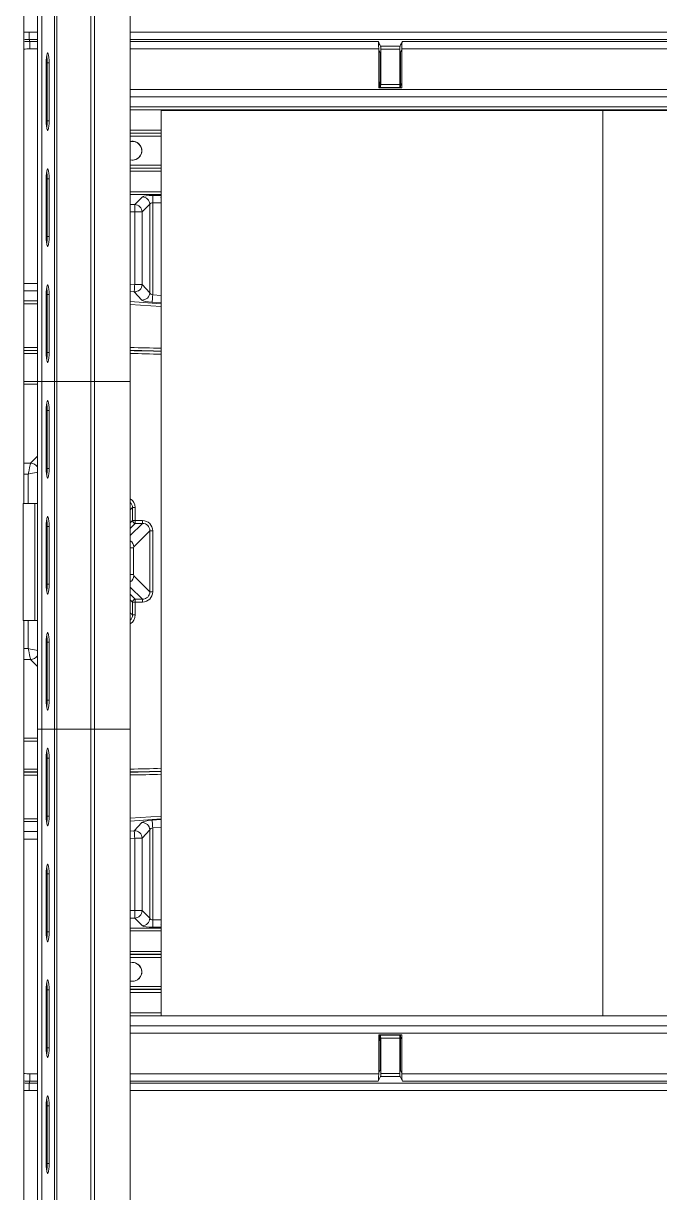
# Model space of a CAD drawing. Header units: inches. Extents: x 1518 to 2565, y 62 to 679.
# Drawn here: x 2186.42 to 2197.41, y 593.08 to 613.26 of the extents above; entities that cross this region are included whole.
import ezdxf

# ---------------------------------------------------------------- set-up
doc = ezdxf.new("R2010")
doc.units = ezdxf.units.IN
doc.header["$LTSCALE"] = 50
doc.header["$MEASUREMENT"] = 0
for name, color, linetype, lineweight in [('E2-ECOFEET', 254, 'Continuous', 5), ('ECOFEET', 254, 'Continuous', 5), ('TEXT', 1, 'Continuous', 20)]:
    doc.layers.add(name, color=color, linetype=linetype, lineweight=lineweight)

# ---------------------------------------------------------------- blocks, each defined once
blk = doc.blocks.new('Z1')
at = {"layer": 'ECOFEET', "linetype": 'Continuous'}
for p, q in [((57.47164748438445, 134.4975594957341), (57.47164748438445, 204.497559383095)), ((57.51098302997707, 204.497559383095), (57.51098302997707, 134.4975594957341)), ((58.1625110768, 204.497559383095), (58.1625110768, 134.4975594957341)), ((58.78173763011, 134.4975594957341), (58.78173763011, 204.497559383095)), ((56.94137969008079, 138.3925587670365), (56.94137969008079, 202.2475638285687)), ((57.03466565243434, 146.4015597930393), (57.04767307550355, 146.368031007034)), ((63.0711413052195, 146.2221591988236), (63.0920240506457, 146.1800745649889)), ((63.09563904888637, 146.1308326805029), (63.09563904888637, 145.7093902957076)), ((63.44664470070711, 146.1308326805029), (63.44664470070711, 145.7093902957076)), ((63.47114127105306, 146.2221591988236), (63.45025969894414, 146.1800745649889)), ((58.78291798980717, 144.8342204590772), (59.31672686320235, 144.8342204590772)), ((59.31672686320235, 144.7842276499323), (58.78291798980717, 144.7842276499323)), ((58.78291798980717, 144.7815806405106), (59.31672686320235, 144.7815806405106)), ((59.31672686320235, 144.7315878313639), (58.78291798980717, 144.7315878313639)), ((58.78291798980717, 144.2298575207296), (59.31672686320235, 144.2298575207296)), ((59.31672686320235, 144.1798647115829), (58.78291798980717, 144.1798647115829)), ((58.78291798980717, 144.177217702163), (59.31672686320235, 144.177217702163)), ((59.31672686320235, 144.1272248930163), (58.78291798980717, 144.1272248930163)), ((58.78291798980717, 143.772675815464), (59.31672686320235, 143.772675815464)), ((59.31672686320235, 143.7234386242562), (58.78291798980717, 143.7234386242562)), ((56.94137969008079, 142.188173159775), (57.18030514332713, 142.188173159775)), ((58.98690198003533, 142.1726806454117), (59.11995174969707, 142.0302443175151)), ((57.18030514332713, 142.0601498920441), (56.94137969008079, 142.0601498920441)), ((56.94137969008079, 141.8880051073411), (57.18030514332713, 141.8880051073411)), ((57.32990576179509, 141.8880051073411), (57.3484418676635, 141.8880051073411)), ((57.34666546151857, 142.0601498920441), (57.33168216794002, 142.0601498920441)), ((58.78291798980717, 141.8769993678143), (59.31672686320235, 141.8405842151515)), ((58.98321306264916, 141.902516726368), (58.85016329298378, 142.0449530542646)), ((57.18030514332713, 141.8387679161333), (56.94137969008079, 141.8387679161333)), ((57.3484418676635, 141.8387679161333), (57.32990576179509, 141.8387679161333)), ((59.31672686320235, 141.7912296919658), (58.78291798980717, 141.8276448446286)), ((56.94137969008079, 141.0832109910589), (57.18030514332713, 141.0832109910589)), ((57.32990576179509, 141.0832109910589), (57.3484418676635, 141.0832109910589)), ((57.18030514332713, 141.0332181819122), (56.94137969008079, 141.0332181819122)), ((56.94137969008079, 141.0305711724923), (57.18030514332713, 141.0305711724923)), ((57.18030514332713, 140.9805783633456), (56.94137969008079, 140.9805783633456)), ((57.3484418676635, 141.0332181819122), (57.32990576179509, 141.0332181819122)), ((57.32990576179509, 141.0305711724923), (57.3484418676635, 141.0305711724923)), ((57.3483151491273, 140.9805783633456), (57.33003248033128, 140.9805783633456)), ((56.94137969008079, 140.4985973712319), (57.18030514332713, 140.4985973712319)), ((57.51098302997707, 140.4975601565475), (57.51098302997707, 70.49755968252612)), ((58.1625110768, 140.4975601565475), (58.1625110768, 70.49755968252612)), ((58.78173763011, 70.49755968252612), (58.78173763011, 140.4975601565475)), ((57.18030514332713, 140.449355486744), (56.94137969008079, 140.449355486744)), ((57.32990576179509, 139.3570229321303), (57.3484418676635, 139.3755566913605)), ((57.3484418676635, 139.0801147709972), (57.32990576179509, 139.061581011767)), ((56.94137969008079, 72.51755933398454), (56.94137969008079, 136.3725573555985)), ((57.18030514332713, 136.3725573555985), (57.13653327565044, 136.3725573555985)), ((57.32990576179509, 135.7266025777226), (57.3484418676635, 135.7080641252142)), ((57.3484418676635, 135.4126222048508), (57.32990576179509, 135.431155964081)), ((57.47164748438445, 134.4975594957341), (57.25662490167451, 134.4975594957341)), ((57.51098302997707, 134.4975594957341), (57.47164748438445, 134.4975594957341)), ((58.10113823911888, 134.4975594957341), (57.51098302997707, 134.4975594957341)), ((56.94137969008079, 134.3388234094655), (57.18030514332713, 134.3388234094655)), ((57.18030514332713, 134.2895862182577), (56.94137969008079, 134.2895862182577)), ((56.94137969008079, 133.8076005328639), (57.18030514332713, 133.8076005328639)), ((57.32990576179509, 133.8076005328639), (57.3484418676635, 133.8076005328639)), ((57.18030514332713, 133.7576124169991), (56.94137969008079, 133.7576124169991)), ((56.94137969008079, 133.7549607142973), (57.18030514332713, 133.7549607142973)), ((57.18030514332713, 133.7049679051524), (56.94137969008079, 133.7049679051524)), ((57.3484418676635, 133.7576124169991), (57.32990576179509, 133.7576124169991)), ((57.32990576179509, 133.7549607142973), (57.3484418676635, 133.7549607142973)), ((57.3484418676635, 133.7049679051524), (57.32990576179509, 133.7049679051524)), ((58.78291798980717, 132.9605340515827), (59.31672686320235, 132.9969492042455)), ((56.94137969008079, 132.9494109800762), (57.18030514332713, 132.9494109800762)), ((57.18030514332713, 132.9001737888684), (56.94137969008079, 132.9001737888684)), ((57.33094062983946, 132.9494109800762), (57.34740699961912, 132.9494109800762)), ((57.34388704028243, 132.9001737888684), (57.33446058917616, 132.9001737888684)), ((59.31672686320235, 132.9475946810599), (58.78291798980717, 132.911179528397)), ((56.94137969008079, 132.7280336974454), (57.18030514332713, 132.7280336974454)), ((57.18030514332713, 132.6000057364363), (56.94137969008079, 132.6000057364363)), ((58.78291798980717, 131.0647449652333), (59.31672686320235, 131.0647449652333)), ((59.31672686320235, 131.0155030807455), (58.78291798980717, 131.0155030807455)), ((58.78291798980717, 130.6609540031932), (59.31672686320235, 130.6609540031932)), ((59.31672686320235, 130.6109658873283), (58.78291798980717, 130.6109658873283)), ((58.78291798980717, 130.6083141846266), (59.31672686320235, 130.6083141846266)), ((59.31672686320235, 130.5583213754817), (58.78291798980717, 130.5583213754817)), ((58.81920055733644, 130.1445337289242), (58.78291798980717, 130.1486262683138)), ((58.78291798980717, 130.0565910648456), (59.31672686320235, 130.0565910648456)), ((59.31672686320235, 130.0065982557007), (58.78291798980717, 130.0065982557007)), ((58.78291798980717, 130.003951246279), (59.31672686320235, 130.003951246279)), ((59.31672686320235, 129.9539584371341), (58.78291798980717, 129.9539584371341)), ((58.78291798980717, 129.5994140528601), (59.31672686320235, 129.5994140528601)), ((63.09563904888637, 128.6573462157085), (63.09563904888637, 129.0787886005037)), ((63.44664470070711, 128.6573462157085), (63.44664470070711, 129.0787886005037)), ((63.0711413052195, 128.5660196973877), (63.0920240506457, 128.6081043312224)), ((57.04767307550355, 128.4201478891773), (57.03466565243434, 128.3866191031721))]:
    blk.add_line(p, q, dxfattribs=at)
for points in [[(58.10113823911888, 204.497559383095), (57.51098302997707, 204.497559383095), (57.47164748438445, 204.497559383095), (57.25662490167451, 204.497559383095), (57.18030514332713, 204.497559383095), (57.18030514332713, 134.4975594957341), (57.25662490167451, 134.4975594957341), (57.25662490167451, 204.497559383095)], [(57.18030514332713, 146.5274006859818), (57.03466565243434, 146.5274006859818), (56.94137969008079, 146.521914242694)], [(57.18030514332713, 146.4015597930393), (57.03466565243434, 146.4015597930393), (57.03466565243434, 146.5274006859818), (57.03466565243434, 146.5295830607702)], [(75.2442652269201, 146.5295830607702), (75.2442652269201, 146.5274006859818), (75.2442652269201, 146.4015597930393), (58.78291798980717, 146.4015597930393)], [(57.18030514332713, 146.2400077393031), (57.04767307550355, 146.2400077393031), (57.04767307550355, 146.368031007034), (57.18030514332713, 146.368031007034)], [(58.78291798980717, 145.5381747802694), (68.45114160832964, 145.5381747802694), (68.45114160832964, 145.5560186274688), (68.45114160832964, 146.2102758161018), (68.8511415741632, 146.2102758161018), (68.8511415741632, 145.5560186274688), (68.8511415741632, 145.5381747802694), (74.69977694356203, 145.5381747802694), (74.69977694356203, 145.4101468192603)], [(57.3484418676635, 145.99755763344), (57.38166089724837, 145.99755763344), (57.38166089724837, 144.9975606521566), (57.3484418676635, 144.9975606521566)], [(74.52763655880699, 145.175173107029), (74.52763655880699, 145.1887648433494), (58.78291798980717, 145.1887648433494)], [(66.94172731187791, 145.175173107029), (59.31672686320235, 145.175173107029), (59.31672686320235, 129.550172168374), (58.78291798980717, 129.550172168374)], [(59.31672686320235, 129.550172168374), (66.94172731187791, 129.550172168374), (74.56672717389665, 129.550172168374), (74.56672717389665, 145.175173107029), (66.94172731187791, 145.175173107029), (66.94172731187791, 129.550172168374)], [(57.3484418676635, 143.997558977595), (57.38166089724837, 143.997558977595), (57.38166089724837, 142.9975573030333), (57.3484418676635, 142.9975573030333)], [(59.16919128754671, 143.5825463851888), (59.16919128754671, 143.7105743461998), (59.31672686320235, 143.7105743461998)], [(59.11995174969707, 143.5563203414877), (58.98690198003533, 143.4232705718241), (58.98690198003533, 142.1726806454117), (58.85887636566258, 142.1726806454117), (58.85887636566258, 143.4232705718241)], [(59.31672686320235, 143.5825463851888), (59.16919128754671, 143.5825463851888), (59.16919128754671, 141.9918626809031), (59.31672686320235, 141.9818002904776)], [(59.31672686320235, 143.668578884668), (59.30895009970482, 143.6763556481637), (59.31672686320235, 143.6763556481637)], [(57.3484418676635, 141.9975603217499), (57.38166089724837, 141.9975603217499), (57.38166089724837, 140.9975586471883), (57.3484418676635, 140.9975586471883)], [(57.47164748438445, 140.4975601565475), (57.47164748438445, 70.49755968252612), (57.25662490167451, 70.49755968252612), (57.18030514332713, 70.49755968252612), (57.13653327565044, 70.49755968252612)], [(57.25662490167451, 140.4975601565475), (57.18030514332713, 140.4975601565475), (57.18030514332713, 70.49755968252612)], [(57.25662490167451, 70.49755968252612), (57.25662490167451, 140.4975601565475), (57.47164748438445, 140.4975601565475), (57.51098302997707, 140.4975601565475), (58.10113823911888, 140.4975601565475)], [(58.10113823911888, 70.49755968252612), (58.1625110768, 70.49755968252612), (58.78173763011, 70.49755968252612), (58.78291798980717, 70.49755968252612), (58.78291798980717, 140.4975601565475), (58.78173763011, 140.4975601565475), (58.1625110768, 140.4975601565475), (58.10113823911888, 140.4975601565475), (58.10113823911888, 70.49755968252612), (57.51098302997707, 70.49755968252612), (57.47164748438445, 70.49755968252612)], [(57.13653327565044, 138.3925587670365), (57.13653327565044, 136.3725573555985), (56.9307095200129, 136.3725573555985), (56.9307095200129, 138.3925587670365), (57.13653327565044, 138.3925587670365), (57.18030514332713, 138.3925587670365)], [(58.78291798980717, 138.0602276728205), (58.81995969523268, 138.0972717248842), (58.86920040639961, 138.0972717248842), (58.86920040639961, 138.3200053651799), (58.81995969523268, 138.3200053651799), (58.78291798980717, 138.2829613131144)], [(58.78291798980717, 137.8390146549573), (58.99193552188444, 138.0480298403963), (58.99193552188444, 138.0972717248842), (58.86920040639961, 138.0972717248842), (58.86920040639961, 138.0480298403963), (58.78291798980717, 137.9617485971248)], [(58.78291798980717, 137.1644778072659), (58.84043647201543, 137.1644778072659), (58.84043647201543, 137.6237010889454), (58.78291798980717, 137.6237010889454)], [(58.78291798980717, 136.7279512233908), (58.81995969523268, 136.6909071713271), (58.86920040639961, 136.6909071713271), (58.99193552188444, 136.6909071713271), (58.99193552188444, 136.7401490558132), (58.78291798980717, 136.9491642412522)], [(58.78291798980717, 136.8264302990865), (58.86920040639961, 136.7401490558132), (58.86920040639961, 136.6909071713271), (58.86920040639961, 136.4681735310314), (58.81995969523268, 136.4681735310314), (58.78291798980717, 136.5052175830951)], [(57.3484418676635, 133.9975610050915), (57.38166089724837, 133.9975610050915), (57.38166089724837, 132.9975593305298), (57.3484418676635, 132.9975593305298)], [(59.31672686320235, 132.8063786057319), (59.16919128754671, 132.7963162153083), (59.16919128754671, 131.2056325110207), (59.31672686320235, 131.2056325110207)], [(57.3484418676635, 131.9975576559682), (57.38166089724837, 131.9975576559682), (57.38166089724837, 130.9975606746848), (57.3484418676635, 130.9975606746848)], [(59.31672686320235, 131.0776045500115), (59.16919128754671, 131.0776045500115), (59.16919128754671, 131.2056325110207)], [(59.31672686320235, 131.1118232480476), (59.30895009970482, 131.1118232480476), (59.31672686320235, 131.1196000115433)], [(57.3484418676635, 129.9975590001231), (57.38166089724837, 129.9975590001231), (57.38166089724837, 128.9975573255615), (57.3484418676635, 128.9975573255615)], [(58.78291798980717, 128.5481711569082), (63.0711413052195, 128.5481711569082), (63.0711413052195, 128.5660196973877), (63.0711413052195, 129.2202768860188), (63.47114127105306, 129.2202768860188), (63.47114127105306, 128.5660196973877), (63.45025969894414, 128.6081043312224)], [(63.47114127105306, 128.5660196973877), (63.47114127105306, 128.5481711569082), (73.83114191143977, 128.5481711569082), (73.83114191143977, 128.5660196973877)], [(57.03466565243434, 128.2585958354412), (57.03466565243434, 128.2607782102295), (57.03466565243434, 128.3866191031721), (57.18030514332713, 128.3866191031721)], [(57.18030514332713, 128.4201478891773), (57.04767307550355, 128.4201478891773), (57.04767307550355, 128.5481711569082), (57.18030514332713, 128.5481711569082)], [(58.78291798980717, 128.3866191031721), (75.2442652269201, 128.3866191031721), (75.2442652269201, 128.2607782102295), (75.2442652269201, 128.2585958354412)], [(73.82174332668001, 128.4201478891773), (63.48054073580352, 128.4201478891773), (63.43932318528459, 128.5032189295343), (63.10295939098796, 128.5032189295343), (63.06174301378996, 128.4201478891773)], [(56.94137969008079, 128.2686394527482), (57.03466565243434, 128.2607782102295), (57.18030514332713, 128.2607782102295)], [(57.3484418676635, 127.9975603442781), (57.38166089724837, 127.9975603442781), (57.38166089724837, 126.9975586697165), (57.3484418676635, 126.9975586697165)]]:
    blk.add_lwpolyline(points, dxfattribs=at)
for points in [[(58.10113823911888, 134.4975594957341), (58.10113823911888, 204.497559383095), (58.1625110768, 204.497559383095), (58.78173763011, 204.497559383095), (58.78291798980717, 204.497559383095), (58.78291798980717, 134.4975594957341), (58.78173763011, 134.4975594957341), (58.1625110768, 134.4975594957341)], [(63.43570936036485, 146.2357227754692), (63.10657438922499, 146.2357227754692), (63.10657438922499, 145.6241087208873), (63.43570936036485, 145.6241087208873)], [(63.44664470070711, 145.5727877137524), (63.09563904888637, 145.5727877137524), (63.10227651887544, 145.5741159117424), (63.4400072307144, 145.5741159117424)], [(63.10227651887544, 129.2140629844689), (63.4400072307144, 129.2140629844689), (63.44664470070711, 129.2153911824589), (63.09563904888637, 129.2153911824589)], [(63.10657438922499, 128.5524561207421), (63.43570936036485, 128.5524561207421), (63.43570936036485, 129.1640748686023), (63.10657438922499, 129.1640748686023)]]:
    blk.add_lwpolyline(points, close=True, dxfattribs=at)
at = {"layer": 'ECOFEET', "linetype": 'Continuous', "flags": 128}
for points in [[(57.38166089724837, 145.99755763344), (57.38061194936745, 146.0459828873609), (57.37755193138219, 146.0904798666616), (57.37272958709218, 146.1274535195389), (57.36653211201701, 146.1539001473575), (57.35946638030873, 146.1676843081223), (57.35210027873472, 146.1676843081223), (57.34503220038823, 146.1539001473575), (57.33883707195491, 146.1274535195389), (57.33401238102306, 146.0904798666616), (57.3309523630378, 146.0459828873609), (57.32990576179509, 145.99755763344), (57.32990576179509, 144.9975606521566), (57.3309523630378, 144.9491353982357), (57.33401238102306, 144.9046384189369), (57.33883707195491, 144.8676647660595), (57.34503220038823, 144.8412181382391), (57.35210027873472, 144.8274339774744), (57.35946638030873, 144.8274339774744), (57.36653211201701, 144.8412181382391), (57.37272958709218, 144.8676647660595), (57.37755193138219, 144.9046384189369), (57.38061194936745, 144.9491353982357), (57.38166089724837, 144.9975606521566)], [(57.38166089724837, 143.997558977595), (57.38061194936745, 144.0459842315158), (57.37755193138219, 144.0904812108165), (57.37272958709218, 144.1274548636939), (57.36653211201701, 144.1539014915124), (57.35946638030873, 144.1676856522772), (57.35210027873472, 144.1676856522772), (57.34503220038823, 144.1539014915124), (57.33883707195491, 144.1274548636939), (57.33401238102306, 144.0904812108165), (57.3309523630378, 144.0459842315158), (57.32990576179509, 143.997558977595), (57.32990576179509, 142.9975573030333), (57.3309523630378, 142.9491367423925), (57.33401238102306, 142.9046350698118), (57.33883707195491, 142.8676661102145), (57.34503220038823, 142.8412147891158), (57.35210027873472, 142.8274353216293), (57.35946638030873, 142.8274353216293), (57.36653211201701, 142.8412147891158), (57.37272958709218, 142.8676661102145), (57.37755193138219, 142.9046350698118), (57.38061194936745, 142.9491367423925), (57.38166089724837, 142.9975573030333)], [(57.38166089724837, 141.9975603217499), (57.38061194936745, 142.0459808823925), (57.37755193138219, 142.0904825549715), (57.37272958709218, 142.1274562078488), (57.36653211201701, 142.1539028356674), (57.35946638030873, 142.1676869964322), (57.35210027873472, 142.1676869964322), (57.34503220038823, 142.1539028356674), (57.33883707195491, 142.1274562078488), (57.33401238102306, 142.0904825549715), (57.3309523630378, 142.0459808823925), (57.32990576179509, 141.9975603217499), (57.32990576179509, 140.9975586471883), (57.3309523630378, 140.9491380865475), (57.33401238102306, 140.9046364139667), (57.33883707195491, 140.8676627610894), (57.34503220038823, 140.8412161332708), (57.35210027873472, 140.827431972506), (57.35946638030873, 140.827431972506), (57.36653211201701, 140.8412161332708), (57.37272958709218, 140.8676627610894), (57.37755193138219, 140.9046364139667), (57.38061194936745, 140.9491380865475), (57.38166089724837, 140.9975586471883)], [(58.78291798980717, 142.0495430812407), (58.85016329298378, 142.0449530542646), (58.85056222170897, 142.0508055733226), (58.85121341418562, 142.0603610896032), (58.85209809730077, 142.073328619801), (58.85318928469496, 142.0893139284708), (58.85445295009777, 142.1078336078644), (58.8558503739514, 142.1283197712055), (58.85734049007078, 142.1501575989332), (58.85887636566258, 142.1726806454117), (58.78291798980717, 142.1778620255573)], [(59.31672686320235, 141.8534766528846), (59.16047821486791, 141.864135089756), (59.16087714358946, 141.869987608814), (59.16152950938704, 141.8795431250946), (59.16241419250218, 141.8925106552924), (59.16350420657545, 141.9084959639622), (59.16476787197826, 141.9270156433558), (59.16616529583553, 141.947506499977), (59.16765541195491, 141.9693443277047), (59.16919128754671, 141.9918626809031)], [(56.94137969008079, 138.9007000969432), (57.02130623342964, 138.9007000969432), (57.0292331818564, 138.9383495820148), (57.03684333394267, 138.9745019110451), (57.04383866646822, 139.0077303271883), (57.04994227595671, 139.036716019009), (57.05490776526131, 139.0603044398467), (57.0585427099395, 139.0775663204367), (57.06069927169301, 139.0878164420265), (56.94137969008079, 139.0878164420265)], [(57.18030514332713, 138.9341725636004), (57.15732215549724, 138.929333792832), (57.12833881031474, 138.9232325299799), (57.09511039417339, 138.9162395440981), (57.05895571850124, 138.9086270453718), (57.02130623342964, 138.9007000969432), (57.02130623342964, 138.3925587670365)], [(57.32990576179509, 138.9975599913432), (57.3309523630378, 138.9491347374224), (57.33401238102306, 138.9046377581217), (57.33883707195491, 138.8676641052443), (57.34503220038823, 138.8412174774257), (57.35210027873472, 138.827433316661), (57.35946638030873, 138.827433316661), (57.36653211201701, 138.8412174774257), (57.37272958709218, 138.8676641052443), (57.37755193138219, 138.9046377581217), (57.38061194936745, 138.9491347374224), (57.38166089724837, 138.9975599913432), (57.3484418676635, 138.9975599913432)], [(57.32990576179509, 136.9975613354982), (57.3309523630378, 136.9491360815773), (57.33401238102306, 136.9046391022785), (57.33883707195491, 136.8676654494011), (57.34503220038823, 136.8412141283025), (57.35210027873472, 136.8274346608159), (57.35946638030873, 136.8274346608159), (57.36653211201701, 136.8412141283025), (57.37272958709218, 136.8676654494011), (57.37755193138219, 136.9046391022785), (57.38061194936745, 136.9491360815773), (57.38166089724837, 136.9975613354982), (57.3484418676635, 136.9975613354982)], [(57.02130623342964, 136.3725573555985), (57.02130623342964, 135.8874787992663), (57.05895571850124, 135.8795518508396), (57.09511039417339, 135.8719393521133), (57.12833881031474, 135.8649463662296), (57.15732215549724, 135.8588451033793), (57.18030514332713, 135.8540063326109)], [(56.94137969008079, 135.7003624541849), (57.06069927169301, 135.7003624541849), (57.0585427099395, 135.7106125757746), (57.05490776526131, 135.7278744563628), (57.04994227595671, 135.7514628772005), (57.04383866646822, 135.7804485690231), (57.03684333394267, 135.8136769851644), (57.0292331818564, 135.8498293141965), (57.02130623342964, 135.8874787992663), (56.94137969008079, 135.8874787992663)], [(57.32990576179509, 134.9975579863749), (57.3309523630378, 134.9491374257323), (57.33401238102306, 134.9046357531533), (57.33883707195491, 134.8676667935561), (57.34503220038823, 134.8412154724574), (57.35210027873472, 134.8274360049709), (57.35946638030873, 134.8274360049709), (57.36653211201701, 134.8412154724574), (57.37272958709218, 134.8676667935561), (57.37755193138219, 134.9046357531533), (57.38061194936745, 134.9491374257323), (57.38166089724837, 134.9975579863749), (57.3484418676635, 134.9975579863749)], [(57.38166089724837, 133.9975610050915), (57.38061194936745, 134.0459815657341), (57.37755193138219, 134.090483238313), (57.37272958709218, 134.1274521979103), (57.36653211201701, 134.153903519009), (57.35946638030873, 134.1676829864955), (57.35210027873472, 134.1676829864955), (57.34503220038823, 134.153903519009), (57.33883707195491, 134.1274521979103), (57.33401238102306, 134.090483238313), (57.3309523630378, 134.0459815657341), (57.32990576179509, 133.9975610050915), (57.32990576179509, 132.9975593305298), (57.3309523630378, 132.949138769889), (57.33401238102306, 132.9046370973083), (57.33883707195491, 132.8676634444309), (57.34503220038823, 132.8412168166124), (57.35210027873472, 132.8274326558476), (57.35946638030873, 132.8274326558476), (57.36653211201701, 132.8412168166124), (57.37272958709218, 132.8676634444309), (57.37755193138219, 132.9046370973083), (57.38061194936745, 132.949138769889), (57.38166089724837, 132.9975593305298)], [(59.31672686320235, 132.9347022433267), (59.16047821486791, 132.9240438064535), (59.16087714358946, 132.9181912873955), (59.16152950938704, 132.9086357711149), (59.16241419250218, 132.8956682409171), (59.16350420657545, 132.8796829322473), (59.16476787197826, 132.8611632528555), (59.16616529583553, 132.8406770895126), (59.16765541195491, 132.8188392617867), (59.16919128754671, 132.7963162153083)], [(57.38166089724837, 131.9975576559682), (57.38061194936745, 132.0459829098891), (57.37755193138219, 132.0904798891897), (57.37272958709218, 132.1274535420653), (57.36653211201701, 132.1539001698857), (57.35946638030873, 132.1676843306504), (57.35210027873472, 132.1676843306504), (57.34503220038823, 132.1539001698857), (57.33883707195491, 132.1274535420653), (57.33401238102306, 132.0904798891897), (57.3309523630378, 132.0459829098891), (57.32990576179509, 131.9975576559682), (57.32990576179509, 130.9975606746848), (57.3309523630378, 130.9491354207639), (57.33401238102306, 130.9046384414632), (57.33883707195491, 130.8676647885859), (57.34503220038823, 130.8412181607673), (57.35210027873472, 130.8274340000025), (57.35946638030873, 130.8274340000025), (57.36653211201701, 130.8412181607673), (57.37272958709218, 130.8676647885859), (57.37755193138219, 130.9046384414632), (57.38061194936745, 130.9491354207639), (57.38166089724837, 130.9975606746848)], [(57.38166089724837, 129.9975590001231), (57.38061194936745, 130.045984254044), (57.37755193138219, 130.0904812333447), (57.37272958709218, 130.127454886222), (57.36653211201701, 130.1539015140406), (57.35946638030873, 130.1676856748054), (57.35210027873472, 130.1676856748054), (57.34503220038823, 130.1539015140406), (57.33883707195491, 130.127454886222), (57.33401238102306, 130.0904812333447), (57.3309523630378, 130.045984254044), (57.32990576179509, 129.9975590001231), (57.32990576179509, 128.9975573255615), (57.3309523630378, 128.9491367649189), (57.33401238102306, 128.90463509234), (57.33883707195491, 128.8676661327409), (57.34503220038823, 128.8412148116422), (57.35210027873472, 128.8274353441575), (57.35946638030873, 128.8274353441575), (57.36653211201701, 128.8412148116422), (57.37272958709218, 128.8676661327409), (57.37755193138219, 128.90463509234), (57.38061194936745, 128.9491367649189), (57.38166089724837, 128.9975573255615)], [(57.38166089724837, 127.9975603442781), (57.38061194936745, 128.0459809049189), (57.37755193138219, 128.0904825774996), (57.37272958709218, 128.127456230377), (57.36653211201701, 128.1539028581956), (57.35946638030873, 128.1676870189604), (57.35210027873472, 128.1676870189604), (57.34503220038823, 128.1539028581956), (57.33883707195491, 128.127456230377), (57.33401238102306, 128.0904825774996), (57.3309523630378, 128.0459809049189), (57.32990576179509, 127.9975603442781), (57.32990576179509, 126.9975586697165), (57.3309523630378, 126.9491381090738), (57.33401238102306, 126.9046364364949), (57.33883707195491, 126.8676627836176), (57.34503220038823, 126.841216155799), (57.35210027873472, 126.8274319950342), (57.35946638030873, 126.8274319950342), (57.36653211201701, 126.841216155799), (57.37272958709218, 126.8676627836176), (57.37755193138219, 126.9046364364949), (57.38061194936745, 126.9491381090738), (57.38166089724837, 126.9975586697165)]]:
    blk.add_lwpolyline(points, dxfattribs=at)
at = {"layer": 'ECOFEET', "linetype": 'Continuous'}
for points in [[(57.33917498805113, 146.1293636841393, -0.04422825983164182), (57.3484418676635, 145.99755763344), (57.3484418676635, 144.9975606521566, -0.04422825983195328), (57.33917498804931, 144.8657546014578)], [(58.78291798980717, 145.2380067278373), (74.52763655880699, 145.2380067278373), (74.52763655880699, 145.1887648433494), (74.57687697664733, 145.1887648433494), (74.74901736139873, 145.3609049347724), (74.74901736139873, 141.100172501785), (74.87704238911101, 141.100172501785), (74.87704238911101, 140.9721492340541, -0.3939404110429895), (74.74901736139918, 141.1001725017846), (74.61596759173335, 140.9671227321196), (74.61596759173335, 143.5825463851888), (74.56672717389665, 143.5825463851888)], [(58.78291827614385, 144.3233501123162, 0.2027672558550578), (58.90684379368395, 144.3450719114882, 0.5444653215145865), (58.90684379368395, 144.6163717195449, 0.2027672558549183), (58.78291827614385, 144.6380935187168)], [(57.33917498804931, 144.1293650282938, -0.04422825983195328), (57.3484418676635, 143.997558977595), (57.3484418676635, 142.9975573030333, -0.04423016960695591), (57.33917498804931, 142.8657559456134)], [(58.78291798980717, 143.551293839555), (58.85887636566258, 143.551293839555), (58.99192613532796, 143.6843436092186, -0.3939344371730728), (59.11995174970025, 143.556320341489), (59.11995174969707, 142.0302443175151)], [(58.85887636566258, 143.4232705718241), (58.98690198003442, 143.4232705718235, 0.3939344371732041), (58.85887636566258, 143.551293839555), (58.85887636566258, 143.4232705718241), (58.78291798980717, 143.4232705718241)], [(57.33917498805022, 142.1293616791695, -0.04427981981886867), (57.3484418676635, 141.9975603217499), (57.3484418676635, 140.9975586471883, -0.04427981981855719), (57.3391749880484, 140.8657572897683)], [(57.18030514332895, 139.0232556945053, 0.2345152786796098), (57.06069927169301, 139.0878164420265), (57.18030514332713, 139.2074199670224)], [(58.99193552188444, 138.0480298403963), (58.86920040639961, 138.0480298403963, -0.3939081575146527), (58.81995969523132, 138.0972717248837), (58.81995969523268, 138.3200053651799)], [(58.78291798980854, 137.0380737208301, 0.2448791172472337), (58.84335099834789, 137.1447848080945), (59.11995996293626, 136.8681723235441), (59.16920067410319, 136.8681723235441), (59.16920067410319, 137.9200065726654), (59.11995996293626, 137.9200065726654), (59.11995996293626, 136.8681723235441)], [(59.11995996293626, 137.9200065726654), (58.84335099834789, 137.6433940881168, 0.2448791172472187), (58.78291798980854, 137.7501051753812)], [(57.32990576179645, 137.2445873885001, 0.06732427899926569), (57.34378848142251, 137.3825604079558, 0.06732427899923714), (57.32990576179691, 137.5205334274131)], [(58.99193552188444, 136.7401490558132), (58.86920040639825, 136.7401490558144, 0.3939081575149807), (58.81995969523132, 136.6909071713275), (58.81995969523268, 136.4681735310314)], [(57.18030514332713, 135.5807589291871), (57.06069927169301, 135.7003624541849, 0.2342786326791574), (57.18030514332713, 135.7649232017058)], [(57.33917498805113, 134.1293623625119, -0.04423016960663532), (57.3484418676635, 133.9975610050915), (57.3484418676635, 132.9975593305298, -0.04427981981886867), (57.33917498805022, 132.8657579731104)], [(58.78291798980717, 132.7386405082489), (58.85016329298378, 132.7432258419449), (58.98321306264916, 132.8856621698415, -0.4119387208896209), (59.11995174969752, 132.7579345786962), (58.98690198003533, 132.6154982507978), (58.85887636566258, 132.6154982507978), (58.78291798980717, 132.6103168706541)], [(59.11995174969707, 132.7579345786962), (59.11995174969979, 131.2318585547224, -0.3939344371731385), (58.99192613532796, 131.1038352869909), (58.85887636566258, 131.2368850566563), (58.78291798980717, 131.2368850566563)], [(57.33917498804976, 132.129363706667, -0.04422825983192481), (57.3484418676635, 131.9975576559682), (57.3484418676635, 130.9975606746848, -0.04422825983195328), (57.33917498804931, 130.8657546239859)], [(58.78291798980717, 131.3649083243872), (58.85887636566258, 131.3649083243872), (58.85887636566258, 131.2368850566563, 0.3939344371731385), (58.98690198003442, 131.3649083243878), (59.11995174969707, 131.2318585547218)], [(58.78291827614385, 130.1500858189105, 0.2027672558549841), (58.90684379368395, 130.1718076180824, 0.5444653215145044), (58.90684379368395, 130.4431074261391, 0.2027672558550579), (58.78291827614385, 130.4648292253111)], [(57.33917498805113, 130.1293650508223, -0.04422825983161356), (57.3484418676635, 129.9975590001231), (57.3484418676635, 128.9975573255615, -0.04423016960692743), (57.33917498804976, 128.8657559681415)], [(57.33917498805022, 128.1293617016976, -0.04427981981886867), (57.3484418676635, 127.9975603442781), (57.3484418676635, 126.9975586697165, -0.04427981981886867), (57.33917498805022, 126.865757312297)]]:
    blk.add_lwpolyline(points, format="xyb", dxfattribs=at)
at = {"layer": 'ECOFEET', "linetype": 'Continuous', "flags": 128}
for points in [[(57.33917498804976, 138.8657539406444, 0.04422825983195328), (57.3484418676635, 138.9975599913432), (57.3484418676635, 139.9975616659049), (57.38166089724837, 139.9975616659049), (57.38061194936745, 140.0459822265475), (57.37755193138219, 140.0904838991264), (57.37272958709218, 140.1274528587255), (57.36653211201701, 140.1539041798242), (57.35946638030873, 140.1676836473089), (57.35210027873472, 140.1676836473089), (57.34503220038823, 140.1539041798242), (57.33883707195491, 140.1274528587255), (57.33401238102306, 140.0904838991264), (57.3309523630378, 140.0459822265475), (57.32990576179509, 139.9975616659049), (57.3309523630378, 140.0459822265475), (57.33401238102306, 140.0904838991264), (57.33883707195491, 140.1274528587255), (57.34503220038823, 140.1539041798242), (57.35210027873472, 140.1676836473089), (57.35946638030873, 140.1676836473089), (57.36653211201701, 140.1539041798242), (57.37272958709218, 140.1274528587255), (57.37755193138219, 140.0904838991264), (57.38061194936745, 140.0459822265475), (57.38166089724837, 139.9975616659049), (57.38166089724837, 138.9975599913432), (57.38061194936745, 138.9491347374224), (57.37755193138219, 138.9046377581217), (57.37272958709218, 138.8676641052443), (57.36653211201701, 138.8412174774257), (57.35946638030873, 138.827433316661), (57.35210027873472, 138.827433316661), (57.34503220038823, 138.8412174774257), (57.33883707195491, 138.8676641052443), (57.33401238102306, 138.9046377581217), (57.3309523630378, 138.9491347374224), (57.32990576179509, 138.9975599913432), (57.32990576179509, 139.9975616659049)], [(57.33917498804931, 136.8657552847993, 0.04422825983195328), (57.3484418676635, 136.9975613354982), (57.3484418676635, 137.9975583167816), (57.38166089724837, 137.9975583167816), (57.38061194936745, 138.0459835707024), (57.37755193138219, 138.0904805500031), (57.37272958709218, 138.1274542028805), (57.36653211201701, 138.1539008306991), (57.35946638030873, 138.1676849914638), (57.35210027873472, 138.1676849914638), (57.34503220038823, 138.1539008306991), (57.33883707195491, 138.1274542028805), (57.33401238102306, 138.0904805500031), (57.3309523630378, 138.0459835707024), (57.32990576179509, 137.9975583167816), (57.3309523630378, 138.0459835707024), (57.33401238102306, 138.0904805500031), (57.33883707195491, 138.1274542028805), (57.34503220038823, 138.1539008306991), (57.35210027873472, 138.1676849914638), (57.35946638030873, 138.1676849914638), (57.36653211201701, 138.1539008306991), (57.37272958709218, 138.1274542028805), (57.37755193138219, 138.0904805500031), (57.38061194936745, 138.0459835707024), (57.38166089724837, 137.9975583167816), (57.38166089724837, 136.9975613354982), (57.38061194936745, 136.9491360815773), (57.37755193138219, 136.9046391022785), (57.37272958709218, 136.8676654494011), (57.36653211201701, 136.8412141283025), (57.35946638030873, 136.8274346608159), (57.35210027873472, 136.8274346608159), (57.34503220038823, 136.8412141283025), (57.33883707195491, 136.8676654494011), (57.33401238102306, 136.9046391022785), (57.3309523630378, 136.9491360815773), (57.32990576179509, 136.9975613354982), (57.32990576179509, 137.9975583167816)], [(57.33917498804976, 134.8657566289548, 0.04423016960692743), (57.3484418676635, 134.9975579863749), (57.3484418676635, 135.9975596609365), (57.38166089724837, 135.9975596609365), (57.38061194936745, 136.0459802215773), (57.37755193138219, 136.0904818941581), (57.37272958709218, 136.1274555470354), (57.36653211201701, 136.153902174854), (57.35946638030873, 136.1676863356188), (57.35210027873472, 136.1676863356188), (57.34503220038823, 136.153902174854), (57.33883707195491, 136.1274555470354), (57.33401238102306, 136.0904818941581), (57.3309523630378, 136.0459802215773), (57.32990576179509, 135.9975596609365), (57.3309523630378, 136.0459802215773), (57.33401238102306, 136.0904818941581), (57.33883707195491, 136.1274555470354), (57.34503220038823, 136.153902174854), (57.35210027873472, 136.1676863356188), (57.35946638030873, 136.1676863356188), (57.36653211201701, 136.153902174854), (57.37272958709218, 136.1274555470354), (57.37755193138219, 136.0904818941581), (57.38061194936745, 136.0459802215773), (57.38166089724837, 135.9975596609365), (57.38166089724837, 134.9975579863749), (57.38061194936745, 134.9491374257323), (57.37755193138219, 134.9046357531533), (57.37272958709218, 134.8676667935561), (57.36653211201701, 134.8412154724574), (57.35946638030873, 134.8274360049709), (57.35210027873472, 134.8274360049709), (57.34503220038823, 134.8412154724574), (57.33883707195491, 134.8676667935561), (57.33401238102306, 134.9046357531533), (57.3309523630378, 134.9491374257323), (57.32990576179509, 134.9975579863749), (57.32990576179509, 135.9975596609365)]]:
    blk.add_lwpolyline(points, format="xyb", dxfattribs=at)
blk.add_lwpolyline([(58.98690198003533, 131.3649083243872), (58.98690198003533, 132.6154982507985, 0.411948084811457), (58.85016329298378, 132.7432258419449), (58.85056222170897, 132.7373733228869), (58.85121341418562, 132.7278178066063), (58.85209809730077, 132.7148549696885), (58.85318928469496, 132.6988649677387), (58.85445295009777, 132.6803452883469), (58.8558503739514, 132.659859125004), (58.85734049007078, 132.6380212972763), (58.85887636566258, 132.6154982507978), (58.85887636566258, 131.3649083243872)], format="xyb", close=True, dxfattribs=at)
at = {"layer": 'ECOFEET', "linetype": 'Continuous'}
for centre, radius, start, end in [((58.81920046229425, 144.4807218155165), 0.1629224794499075, 257.1325678310728, 102.8674321689272), ((58.85417048594172, 142.1777197069659), 0.1328271119343614, 268.2712107310252, 357.8258485426774), ((58.9872202556071, 142.0352833790694), 0.1328271119343592, 268.2712107310252, 357.8258485427034), ((58.62132722591195, 122.500721815517), 18.58248855772503, 87.8553581991192, 89.5017566217797), ((58.62132722591195, 122.500721815517), 18.53249617296721, 87.84957020051397, 89.50041255002117), ((58.62132722591195, 122.500721815517), 18.52984744993924, 87.84926266590607, 89.50034113537285), ((58.62132722591195, 122.500721815517), 18.4798550651814, 87.84344166661194, 89.49898940541088), ((56.6002915334393, 140.0111860882316), 0.7482743798149184, 358.9567128616205, 9.08691855290395), ((56.60023282570546, 138.0111828196113), 0.7483330792811357, 358.9567885416658, 9.086557399378988), ((56.60112849648795, 136.011242929666), 0.7474386306483389, 358.9510344875481, 9.092596926971206), ((58.62132722591195, 152.2874575221103), 18.4798550651814, 270.5010105945891, 272.1565583333881), ((58.62132722591195, 152.2874575221103), 18.52984744993921, 270.4996588646011, 272.1507373340939), ((58.62132722591195, 152.2874575221103), 18.53249617296718, 270.4995874499789, 272.150429799486), ((58.62132722591195, 152.2874575221103), 18.58248855772501, 270.4982433782203, 272.1446418008808), ((58.81920046229425, 130.3074575221108), 0.1629224794498896, 270, 102.8674321689272)]:
    blk.add_arc(centre, radius, start, end, dxfattribs=at)
for centre, major_axis, ratio, start_param, end_param in [((57.04808835526273, 145.3821529766228), (-0.369755511449, 0.9530859722831337), 0.9781889138800457, 5.918991765014184, 6.012204769090912), ((57.05800738864855, 145.3565855644192), (-0.366450242256974, 0.944566273173848), 0.9870118789329081, 5.918991765014114, 6.02536560822628), ((63.4825153423626, 146.24000671676), (0, 0.1299999999999955), 0.08748866352579687, 0.1745329251974561, 1.570796326802986), ((57.05800738864855, 145.3565855644192), (0.3202495028621116, -0.8254787267738096), 0.9825805906154407, 2.777399111424411, 2.899691885318022), ((63.09126420871689, 146.1308348061702), (0, 0.04999999999998295), 0.08748866352678561, 4.712388980378438, 6.108652382050907), ((63.10220029165794, 146.235722260064), (0, 0.05000000000001137), 0.08748866352787275, 4.712388980384691, 6.108652382007701), ((63.44008334055252, 146.235722260064), (0, 0.05000000000001137), 0.08748866352559902, 0.1745329251745118, 1.570796326794897), ((63.45101942349356, 146.1308348061702), (0, 0.04999999999998295), 0.08748866352564874, 0.1745329251438563, 1.570796326801149), ((63.09126420871689, 145.7093923281082), (0, 0.04999999999998295), 0.08748866352678561, 3.665191429169657, 4.712388980367069), ((63.10220029165794, 145.6241065340018), (0, 0.04999999999998295), 0.08748866352564874, 3.159045946121281, 4.712388980394354), ((63.44008334055252, 145.6241065340018), (0, 0.04999999999998295), 0.08748866352564874, 1.570796326785233, 3.124139361019498), ((59.16919167431479, 143.6788344816723), (0.1800000000000637, 0), 0.1763269807084898, 1.570796326794897, 2.967059728389034), ((59.16919167431479, 143.5508094737816), (0.05000000000001137, 0), 0.634777130548938, 1.570796326794897, 2.967059728387242), ((59.42520084690113, 143.5825483303088), (0.1330424092420799, -0.128970248591969), 0.1227442151342103, 3.78032528362249, 3.88731302148208), ((59.16047798616637, 141.8959485693176), (0.1799861978903437, -0.01267271606636201), 0.1758919476312209, 3.32850938815212, 4.724772789746983), ((59.16919167431479, 142.0236766957605), (0.0487680572705358, -0.01899546653822882), 0.5807023059796672, 3.5385697450066, 4.934833146602815), ((58.6864236721558, 138.3144940378897), (-0.1311768082157982, -0.1311768082157698), 0.9702875252475008, 2.371273620688686, 3.385900496811768), ((58.6864236721558, 138.3144940378897), (0.09687196377552709, 0.09687196377558392), 0.9489214213439501, 5.512866274278557, 6.287281610480679), ((58.98642367215507, 137.9144940378901), (0.1311768082157982, 0.1311768082157698), 0.9702875252475008, 5.512866274278639, 7.053504340080443), ((58.98642367215507, 137.9144940378901), (0.09687196377564077, 0.09687196377558394), 0.9489214213428063, 5.512866274278739, 7.0535043400806), ((58.84396309164003, 137.6236999172452), (0, 0.01999999999998181), 0.1763269807101336, 0.1745329252072654, 1.570796326794897), ((58.84396309164003, 137.1644794203821), (0, 0.02000000000001023), 0.176326980709883, 1.570796326794897, 2.967059728382285), ((58.98642367215507, 136.8736852997372), (-0.09687196377552709, 0.09687196377558392), 0.9489214213432167, 2.371273620689583, 3.911911686491041), ((58.98642367215507, 136.8736852997372), (0.1311768082157982, -0.1311768082157698), 0.9702875252476092, 5.512866274278789, 7.053504340080491), ((58.6864236721558, 136.4736852997376), (0.09687196377552709, -0.09687196377558392), 0.9489214213438034, 6.279089003878662, 7.053504340080706), ((58.6864236721558, 136.4736852997376), (-0.1311768082157982, 0.1311768082157698), 0.9702875252476092, 2.897284810367859, 3.911911686490858), ((59.16047798616637, 132.8922307683097), (0.1799861978902866, 0.01267271606636201), 0.1758919476311411, 1.558412517432607, 2.954675919028771), ((59.16919167431479, 132.7645026418686), (0.04876805727053581, 0.01899546653817198), 0.580702305978996, 1.348352160577672, 2.744615562175338), ((59.16919167431479, 131.2373698638457), (0.05000000000001137, 0), 0.6347771305506433, 3.31612557878905, 4.712388980384699), ((59.16919167431479, 131.109344855955), (0.1800000000000637, 0), 0.1763269807084898, 3.316125578788864, 4.712388980384692), ((59.4252008468975, 131.2056310073185), (0.1330424092421367, 0.1289702485919975), 0.1227442151339566, 2.395872285641965, 2.502860023546643), ((63.10220029165794, 129.1640728036273), (0, 0.04999999999998295), 0.08748866352792248, 4.712388980384691, 6.265732014687666), ((63.44008334055252, 129.1640728036273), (0, 0.04999999999998295), 0.08748866352564874, 0.01745329251851344, 1.570796326794897), ((63.09126420871689, 129.0787870095191), (0, 0.05000000000001137), 0.08748866352673589, 4.712388980377869, 5.759586531599431), ((57.05800738864855, 129.4315937732081), (0.3202495028621116, 0.8254787267738096), 0.9825805906155122, 3.383493421861441, 3.505786195755166), ((63.09126420871689, 128.6573445314589), (0, 0.04999999999998295), 0.08748866352678561, 3.316125578713653, 4.712388980384691), ((63.45101942349356, 128.6573445314589), (0, 0.04999999999998295), 0.08748866352564874, 1.570796326794897, 2.967059728451069), ((57.05800738864855, 129.4315937732081), (0.3664502422569174, 0.9445662731738481), 0.9870118789329482, 3.399412352542952, 3.505786195755114), ((57.04808835526273, 129.4060263610045), (0.369755511449057, 0.9530859722831617), 0.978188913880001, 3.412573191678441, 3.505786195755282), ((63.10220029165794, 128.5524570775597), (0, 0.05000000000001137), 0.08748866352787275, 3.316125578745676, 4.712388980376164), ((63.44008334055252, 128.5524570775597), (0, 0.05000000000001137), 0.08748866352559902, 1.570796326803423, 2.967059728406005), ((63.4825153423626, 128.5481726208673), (0, 0.1300000000000239), 0.087488663526215, 1.570796326786807, 2.967059728393155)]:
    blk.add_ellipse(centre, major_axis=major_axis, ratio=ratio, start_param=start_param, end_param=end_param, dxfattribs=at)
for points, knots in [([(57.18030514332713, 146.5295830607702), (57.13175864636287, 146.5295830607702), (57.08321214939861, 146.5295830607702), (57.03466565243434, 146.5295830607702), (57.01547329457389, 146.5294880194178), (56.98428943155523, 146.5293335956339), (56.95329742021204, 146.5259918032916), (56.94137969008079, 146.5247067437685)], [0, 0, 0, 0, 1, 1, 1, 1.615457996710758, 2, 2, 2, 2]), ([(75.78943110245018, 146.3873156909212), (75.77443446933466, 146.3954703246345), (75.7379163618316, 146.4153275678091), (75.68614168473505, 146.4390132338776), (75.6315316325381, 146.4607391414356), (75.58120502654856, 146.4782568109476), (75.54463342993404, 146.4883845603108), (75.5263437683243, 146.4934495048547), (75.50975644656864, 146.4975357792318), (75.46933583821738, 146.5074933660326), (75.41313923555572, 146.5173103528032), (75.35465307402046, 146.5245101908731), (75.3013646197578, 146.5287426834366), (75.26330347532348, 146.5293028596752), (75.2442652269201, 146.5295830607702), (69.75714948121504, 146.5295830607702), (64.27003373551088, 146.5295830607702), (58.78291798980672, 146.5295830607702)], [0, 0, 0, 0, 0.1800199342918768, 0.4383642156289526, 0.5998322163282422, 0.7998738357454495, 0.9999999999999999, 0.9999999999999999, 0.9999999999999999, 1.179720604290737, 1.437949915379343, 1.599566255381174, 1.79970236807446, 2, 2, 2, 3, 3, 3, 3]), ([(76.19272487023409, 145.9946524936677), (76.16868743345549, 146.0312184369595), (76.1206130747014, 146.1043495404265), (76.02063458023258, 146.2163277927048), (75.89201562353264, 146.3256535221335), (75.73089613542106, 146.4215378960234), (75.5559260383452, 146.4879363690397), (75.3916224538043, 146.52244013981), (75.28687311494286, 146.5259663593424), (75.2442652269201, 146.5274006859818), (69.7571494812164, 146.5274006859818), (64.27003373551224, 146.5274006859818), (58.78291798980808, 146.5274006859818)], [0, 0, 0, 0, 0.1154430430580451, 0.2308836137205653, 0.3951569645288637, 0.5594275002510577, 0.7234693996146142, 0.8875182890460503, 1, 1, 1, 2, 2, 2, 2]), ([(58.78291798980717, 146.368031007034), (60.20919299780144, 146.368031007034), (61.6354680057957, 146.368031007034), (63.06174301378996, 146.368031007034), (63.06313631698504, 146.3633655884441), (63.06600892176721, 146.3537467891674), (63.069073030445, 146.3191451445855), (63.07084436885998, 146.2793453272534), (63.07104439404793, 146.2528463545186), (63.0711413052195, 146.2400077393031), (61.64173353341539, 146.2400077393031), (60.21232576161128, 146.2400077393031), (58.78291798980717, 146.2400077393031)], [0, 0, 0, 0, 1, 1, 1, 1.272800510743012, 1.562438997705833, 1.788003957788985, 2, 2, 2, 3, 3, 3, 3]), ([(63.06174301379087, 146.3680310070338), (63.07548180619006, 146.3403422246748), (63.08922059858924, 146.3126534423159), (63.10295939098842, 146.2849646599569), (63.2150806557529, 146.284964659957), (63.32720192051829, 146.284964659957), (63.43932318528368, 146.284964659957), (63.45306236879151, 146.3126534423159), (63.46680155229797, 146.3403422246748), (63.48054073580442, 146.3680310070338), (66.92760826609629, 146.368031007034), (70.3746757963886, 146.368031007034), (73.82174332668092, 146.368031007034), (73.82313689649891, 146.3633655971498), (73.82601004816388, 146.3537468252598), (73.82907190920014, 146.3191450946051), (73.83084447106376, 146.2793453388858), (73.8310448357879, 146.2528463567396), (73.83114191143977, 146.2400077393031), (70.3778083646448, 146.2400077393031), (66.92447481784939, 146.2400077393031), (63.47114127105397, 146.2400077393031), (63.47114127105306, 146.2340582258098), (63.47114127105306, 146.2281087123166), (63.47114127105306, 146.2221591988234), (63.47114127105306, 146.0040734692801), (63.47114127105306, 145.7859877397364), (63.47114127105306, 145.5679020101926), (63.33780794910854, 145.5679020101925), (63.20447462716402, 145.5679020101925), (63.0711413052195, 145.5679020101925), (63.0711413052195, 145.7859877397364), (63.0711413052195, 146.0040734692801), (63.0711413052195, 146.2221591988239), (63.0711413052195, 146.2281087123166), (63.0711413052195, 146.2340582258098), (63.0711413052195, 146.240007739303)], [0, 0, 0, 0, 1, 1, 1, 2, 2, 2, 3, 3, 3, 4, 4, 4, 4.272800673822559, 4.562438782018995, 4.78800389191074, 5, 5, 5, 6, 6, 6, 7, 7, 7, 8, 8, 8, 9, 9, 9, 10, 10, 10, 11, 11, 11, 11]), ([(68.45114160832964, 145.5381747802694), (68.4509815377387, 145.521671684437), (68.45065111170334, 145.4876051365682), (68.44819813411232, 145.4471455321109), (68.44507883020196, 145.420312601771), (68.442832555942, 145.4134665383535), (68.4417433169001, 145.4101468192603), (65.22213487453519, 145.4101468192603), (62.00252643217073, 145.4101468192603), (58.78291798980626, 145.4101468192603)], [0, 0, 0, 0, 0.2719273723106874, 0.5613266104131833, 0.7872832401642081, 1, 1, 1, 2, 2, 2, 2]), ([(63.09563904888637, 145.5727877137524), (63.0952254467411, 145.5731834178277), (63.09428909085909, 145.574079254191), (63.09305700908226, 145.5814030996135), (63.09206188196185, 145.5927086784486), (63.09142118368982, 145.6065569803759), (63.09118303761716, 145.622786253185), (63.09142094398703, 145.6390370939898), (63.09206275000179, 145.6528257998907), (63.09280589939226, 145.6614640609459), (63.09330376805883, 145.6650288765959), (63.09345198081792, 145.6660901025807)], [0, 0, 0, 0, 0.1087084014111882, 0.2461054732904702, 0.3546182345486238, 0.4741544213262702, 0.6000544467208323, 0.7259544721153944, 0.8454906588930409, 0.9540034201511945, 1, 1, 1, 1]), ([(58.78291798980808, 128.2585958354412), (64.27003373551224, 128.2585958354412), (69.7571494812164, 128.2585958354412), (75.24426522692056, 128.2585958354412), (75.26143252582187, 128.258828980468), (75.30318000326588, 128.2593959430906), (75.36011563280408, 128.2640775425989), (75.4184955695855, 128.2718501497311), (75.47101071569341, 128.281161604591), (75.50790290817531, 128.2902076517021), (75.5263437683243, 128.2947293913567), (75.54282935342053, 128.2992741221478), (75.58294454657153, 128.3103330413469), (75.63668708990735, 128.3292179375185), (75.69107746198279, 128.3514599639948), (75.7394317876242, 128.3737499554118), (75.77276531552707, 128.3918258085396), (75.78943110245018, 128.4008632052883), (75.80419787261417, 128.4094266873944), (75.84015672654277, 128.4302797919536), (75.8873234832572, 128.4621698110423), (75.93429062308132, 128.4975023443039), (75.97544005276359, 128.531360666464), (76.00311550223341, 128.5573245443829), (76.01695628739253, 128.5703093544998), (76.02907689187123, 128.5823469574098), (76.0586135415142, 128.6116813408862), (76.09623308580194, 128.6545665231624), (76.13281916241976, 128.7007608871918), (76.16416106698307, 128.744065820385), (76.18444306811944, 128.77627785599), (76.19458832203964, 128.792390628998), (77.0450405886545, 130.1881671448682), (77.89549285526846, 131.5839436607384), (78.74594512188241, 132.9797201766087), (78.75524015262636, 132.995490170897), (78.77785630330982, 133.0338608419461), (78.80488253059593, 133.088527640768), (78.82968262051872, 133.1463284675956), (78.84970330694705, 133.1996952599493), (78.86128880909382, 133.2385958220566), (78.86708144250588, 133.2580457080348), (78.87176037046811, 133.275710151067), (78.88315304646676, 133.3187211308705), (78.89438809721833, 133.3786288972969), (78.90264296693567, 133.4409939755224), (78.90749079408852, 133.4978305509285), (78.90813339817032, 133.5384436927325), (78.90845475122114, 133.5587534875667), (78.90772734184748, 133.5587534875667), (78.9069999324729, 133.5587534875667), (78.90627252309832, 133.5587534875667), (78.86432492323684, 133.5587534875667), (78.8223773233749, 133.5587534875667), (78.78042972351295, 133.5587534875667), (78.7804297235125, 136.1156441279259), (78.7804297235125, 138.6725347682851), (78.7804297235125, 141.2294254086444), (78.76925360817586, 141.2262887337688), (78.75807749283877, 141.2231520588929), (78.74690137750167, 141.220015384017), (78.74690137750076, 138.6693980934092), (78.74690137750076, 136.1187808028018), (78.74690137750076, 133.5681635121944)], [0, 0, 0, 0, 1, 1, 1, 1.180621690194277, 1.439236246727105, 1.600411331102033, 1.800262378968968, 2, 2, 2, 2.180338427505748, 2.438826454095526, 2.600137279950713, 2.800080360195681, 3, 3, 3, 3.180017463443189, 3.438364083787006, 3.599834125724628, 3.799872811423104, 4, 4, 4, 4.17971361500758, 4.437943346132087, 4.599563222882126, 4.799697635595233, 5, 5, 5, 6, 6, 6, 6.180349020951966, 6.438815184754016, 6.600136093953079, 6.800072107997821, 7, 7, 7, 7.180037238545159, 7.438370913689306, 7.599843817644394, 7.799890143823836, 8, 8, 8, 9, 9, 9, 10, 10, 10, 11, 11, 11, 12, 12, 12, 13, 13, 13, 13]), ([(58.78291798980672, 128.2607782102295), (64.27003373551088, 128.2607782102295), (69.75714948121504, 128.2607782102295), (75.2442652269192, 128.2607782102295), (75.28799871157389, 128.2622785604053), (75.3754648619979, 128.2652792326644), (75.52311275947432, 128.2923901311497), (75.68339642224964, 128.3453431243888), (75.8491129350441, 128.4330436857599), (75.99685710752601, 128.5479121373373), (76.11181413320446, 128.670269274895), (76.16932944809741, 128.7578865577798), (76.19272479689971, 128.7935264025436), (76.18638549679781, 128.7973889712562), (76.18004619669637, 128.8012515399688), (76.17370689659492, 128.8051141086814), (76.16757405188764, 128.8088515232844), (76.16144120717945, 128.812588937887), (76.15530836247126, 128.8163263524896), (76.14956383772187, 128.819825974284), (76.14381931297203, 128.8233255960786), (76.13807478822218, 128.8268252178732), (76.13288903257308, 128.8299853591448), (76.12770327692442, 128.8331455004162), (76.12251752127577, 128.8363056416877), (76.11804428850519, 128.8390308724279), (76.11357105573552, 128.8417561031682), (76.10909782296585, 128.8444813339086), (76.10546979598803, 128.8466918683716), (76.1018417690102, 128.8489024028349), (76.09821374203239, 128.8511129372982), (76.09553854849219, 128.8527430695781), (76.09286335495199, 128.854373201858), (76.09018816141179, 128.856003334138), (76.08854514705854, 128.8570045670162), (76.08690213270575, 128.8580057998942), (76.08525911835295, 128.8590070327721), (76.93571138496736, 130.2547819842162), (77.78616365158132, 131.6505569356603), (78.63661591819528, 133.0463318871045), (78.62543980285955, 133.0494685619801), (78.61426368752245, 133.052605236856), (78.60308757218536, 133.055741911732), (77.75753379342677, 131.6680065474143), (76.91198001466955, 130.2802711830965), (76.06642623591233, 128.8925358187787)], [0, 0, 0, 0, 1, 1, 1, 1.115443049473632, 1.230883937349773, 1.395157145437761, 1.559426153629637, 1.723470295081592, 1.887516761177273, 2, 2, 2, 3, 3, 3, 4, 4, 4, 5, 5, 5, 6, 6, 6, 7, 7, 7, 8, 8, 8, 9, 9, 9, 10, 10, 10, 11, 11, 11, 12, 12, 12, 13, 13, 13, 13]), ([(58.78291798980626, 129.2500088092202), (62.00565919598057, 129.2500088092202), (65.22840040215488, 129.2500088092202), (68.45114160832918, 129.2500088092202), (68.45098156222957, 129.266512077922), (68.4506511994914, 129.3005776693553), (68.44819799783, 129.3410338452104), (68.445078839286, 129.3678663603951), (68.44283255890696, 129.3747123793946), (68.4417433169001, 129.3780320769511), (65.22213487453655, 129.3780320769511), (62.00252643217209, 129.3780320769511), (58.78291798980763, 129.3780320769511)], [0, 0, 0, 0, 1, 1, 1, 1.271933256705661, 1.56131711770391, 1.787278637062204, 2, 2, 2, 3, 3, 3, 3]), ([(63.09563904888637, 129.2153911824589), (63.09522542959894, 129.2149976831934), (63.09428894955636, 129.214106757121), (63.09305710693297, 129.2067747966685), (63.09206186743177, 129.1954706186807), (63.09142118798263, 129.1816217974156), (63.09118303644209, 129.1653926755152), (63.09142094428898, 129.1491417939615), (63.09206274992903, 129.1353530983106), (63.0928058993959, 129.1267148350889), (63.09330376805883, 129.1231500195736), (63.09345198081792, 129.1220887936288)], [0, 0, 0, 0, 0.108702142575638, 0.2461137325906134, 0.3546253050359652, 0.4741601822335449, 0.6000588283289333, 0.7259574744243218, 0.8454923516219014, 0.9540039240672532, 1, 1, 1, 1]), ([(58.78291798980717, 128.4201478891773), (60.20919299780144, 128.4201478891773), (61.6354680057957, 128.4201478891773), (63.06174301378996, 128.4201478891773), (63.06313631698504, 128.4248133077672), (63.06600892176721, 128.4344321070421), (63.069073030445, 128.469033751624), (63.07084436885998, 128.5088335689561), (63.07104439404793, 128.5353325416909), (63.0711413052195, 128.5481711569082)], [0, 0, 0, 0, 1, 1, 1, 1.272800510743012, 1.562438997705833, 1.788003957788985, 2, 2, 2, 2]), ([(56.94137969008079, 128.2629981312512), (56.94957704245098, 128.2621690538581), (56.9805693397866, 128.2590345035824), (57.01173972396282, 128.2587817422791), (57.03466565243434, 128.2585958354412), (57.08321214939861, 128.2585958354412), (57.13175864636287, 128.2585958354412), (57.18030514332713, 128.2585958354412)], [0, 0, 0, 0, 0.2644964417415862, 1, 1, 1, 2, 2, 2, 2])]:
    blk.add_open_spline(points, degree=3, knots=knots, dxfattribs=at)
for points, weights, knots in [([(63.44664499031524, 145.5727897877289), (63.45000161094868, 145.5727897877265), (63.45087036829591, 145.6098488354726), (63.45173912564314, 145.6469078832188), (63.44883220690372, 145.6660910579185), (63.44664499031751, 145.6805248146484), (63.44664499031751, 145.7093923281072)], [1, 0.7933533402786285, 1, 0.7933533402786285, 1, 0.8660254037884259, 1], [0, 0, 0, 1.308996939037165, 1.308996939037165, 2.617993878074329, 2.617993878074329, 3.665191429254978, 3.665191429254978, 3.665191429254978]), ([(63.44664499031569, 129.2153895498984), (63.45000161094868, 129.2153895498984), (63.45087036829591, 129.1783305021532), (63.45173912564314, 129.1412714544081), (63.44883220690372, 129.1220882797089), (63.44664499031751, 129.1076545229786), (63.44664499031751, 129.0787870095188)], [1, 0.7933533402893295, 1, 0.7933533402893295, 1, 0.8660254037824476, 1], [0, 0, 0, 1.308996939002008, 1.308996939002008, 2.617993878004016, 2.617993878004016, 3.665191429208578, 3.665191429208578, 3.665191429208578])]:
    blk.add_rational_spline(points, weights, degree=2, knots=knots, dxfattribs=at)
blk = doc.blocks.new('*U137')
at = {"layer": 'E2-ECOFEET'}
blk.add_blockref('Z1', (60.85868030307711, 10.38031362116874), dxfattribs=at)

msp = doc.modelspace()

# ---------------------------------------------------------------- block references
at = {"layer": 'TEXT'}
msp.add_blockref('*U137', (2068.626918481674, 456.2057424123077), dxfattribs=at)

doc.saveas('drawing.dxf')
